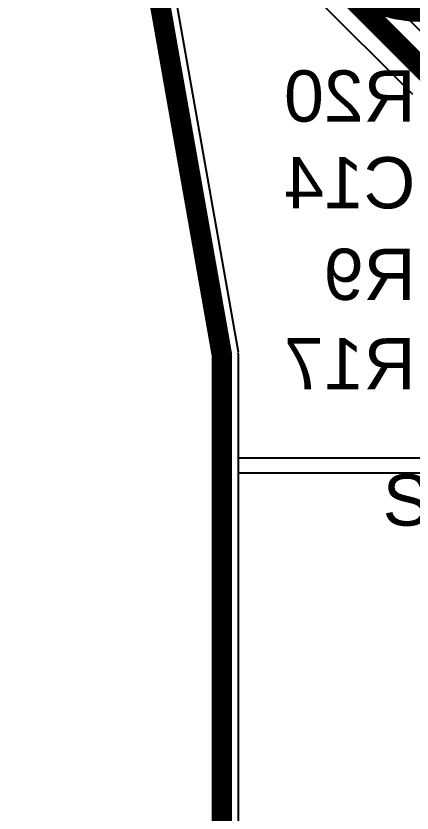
# Model space of a CAD drawing. Header units: inches. Extents: x -13 to 254, y -7 to 63.
# Drawn here: x -5.55 to -0.65, y 3.33 to 13.2 of the extents above; entities that cross this region are included whole.
import ezdxf

# ---------------------------------------------------------------- set-up
doc = ezdxf.new("R2010")
doc.units = ezdxf.units.IN
for name, color, linetype in [('Board Shape', 216, 'Continuous'), ('Bottom Layer', 5, 'Continuous'), ('Bottom Overlay', 54, 'Continuous'), ('Dimensions', 6, 'Continuous'), ('GND', 16, 'Continuous'), ('POWER', 76, 'Continuous'), ('Top Layer', 1, 'Continuous'), ('Top Overlay', 2, 'Continuous')]:
    doc.layers.add(name, color=color, linetype=linetype)
doc.styles.add('Arial', font='', dxfattribs={"height": 0.2})
doc.styles.get('Arial').set_extended_font_data('Arial')

msp = doc.modelspace()

# ---------------------------------------------------------------- linework, layer by layer
at = {"layer": 'Board Shape', "const_width": 0.254}
for points in [[(-5.4232, 22.7426), (-3, 9)], [(-3, 0), (-3, 9)]]:
    msp.add_lwpolyline(points, dxfattribs=at)
at = {"layer": 'Board Shape', "const_width": 0.127}
msp.add_lwpolyline([(-3.0635, 9, 1), (-2.9365, 9, 1)], format="xyb", close=True, dxfattribs=at)
msp.add_lwpolyline([(-3.0635, 9, 1), (-2.9365, 9, 1)], format="xyb", close=True, dxfattribs=at)
at = {"layer": 'Bottom Layer'}
for p, q in [((-2.796, 9.036), (-4.5266, 18.851)), ((-2.7964, 9.0178), (-2.796, 9.036)), ((-2.7928, 9), (-2.7964, 9.0178)), ((-2.7928, -2.7928), (-2.7928, 9))]:
    msp.add_line(p, q, dxfattribs=at)
at = {"layer": 'Dimensions', "const_width": 0.254}
msp.add_lwpolyline([(1.25, 15, -1), (-2.25, 15)], format="xyb", dxfattribs=at)
at = {"layer": 'GND'}
for p, q in [((-2.796, 9.036), (-4.5448, 18.9542)), ((-2.8438, 14.4312), (-0.6415, 12.2289)), ((-0.202, 12.6684), (-1.0625, 13.5288)), ((-2.7964, 9.0178), (-2.796, 9.036)), ((-2.7928, 9), (-2.7964, 9.0178)), ((-2.7928, -2.7928), (-2.7928, 9))]:
    msp.add_line(p, q, dxfattribs=at)
at = {"layer": 'GND', "const_width": 0.254}
msp.add_lwpolyline([(-2.6241, 14.6509), (-0.1637, 12.1906)], dxfattribs=at)
at = {"layer": 'POWER'}
for p, q in [((-2.796, 9.036), (-4.5448, 18.9542)), ((-2.7964, 9.0178), (-2.796, 9.036)), ((-2.7928, 9), (-2.7964, 9.0178)), ((-2.7928, -2.7928), (-2.7928, 9))]:
    msp.add_line(p, q, dxfattribs=at)
at = {"layer": 'Top Layer'}
for p, q in [((-2.796, 9.036), (-5.0207, 21.6533)), ((-2.7964, 9.0178), (-2.796, 9.036)), ((-2.7928, 9), (-2.7964, 9.0178)), ((-2.7928, 7.7216), (-2.7928, 9)), ((0.254, 7.7216), (-2.7928, 7.7216)), ((-2.7928, -2.7928), (-2.7928, 7.5403)), ((-2.7928, 7.5403), (0.254, 7.5403))]:
    msp.add_line(p, q, dxfattribs=at)

# ---------------------------------------------------------------- texts
at = {"layer": 'Bottom Overlay', "style": 'Arial', "text_generation_flag": 2}
for s, p in [('R20', (-0.6037, 11.8898)), ('C14', (-0.6037, 10.8153)), ('R9', (-0.6037, 9.6815)), ('R17', (-0.6037, 8.5732))]:
    msp.add_text(s, height=0.635, dxfattribs=at).set_placement(p)
at = {"layer": 'Top Overlay', "style": 'Arial'}
msp.add_text('SW1', height=0.635, dxfattribs=at).set_placement((-1.0089, 6.886))

doc.saveas('drawing.dxf')
